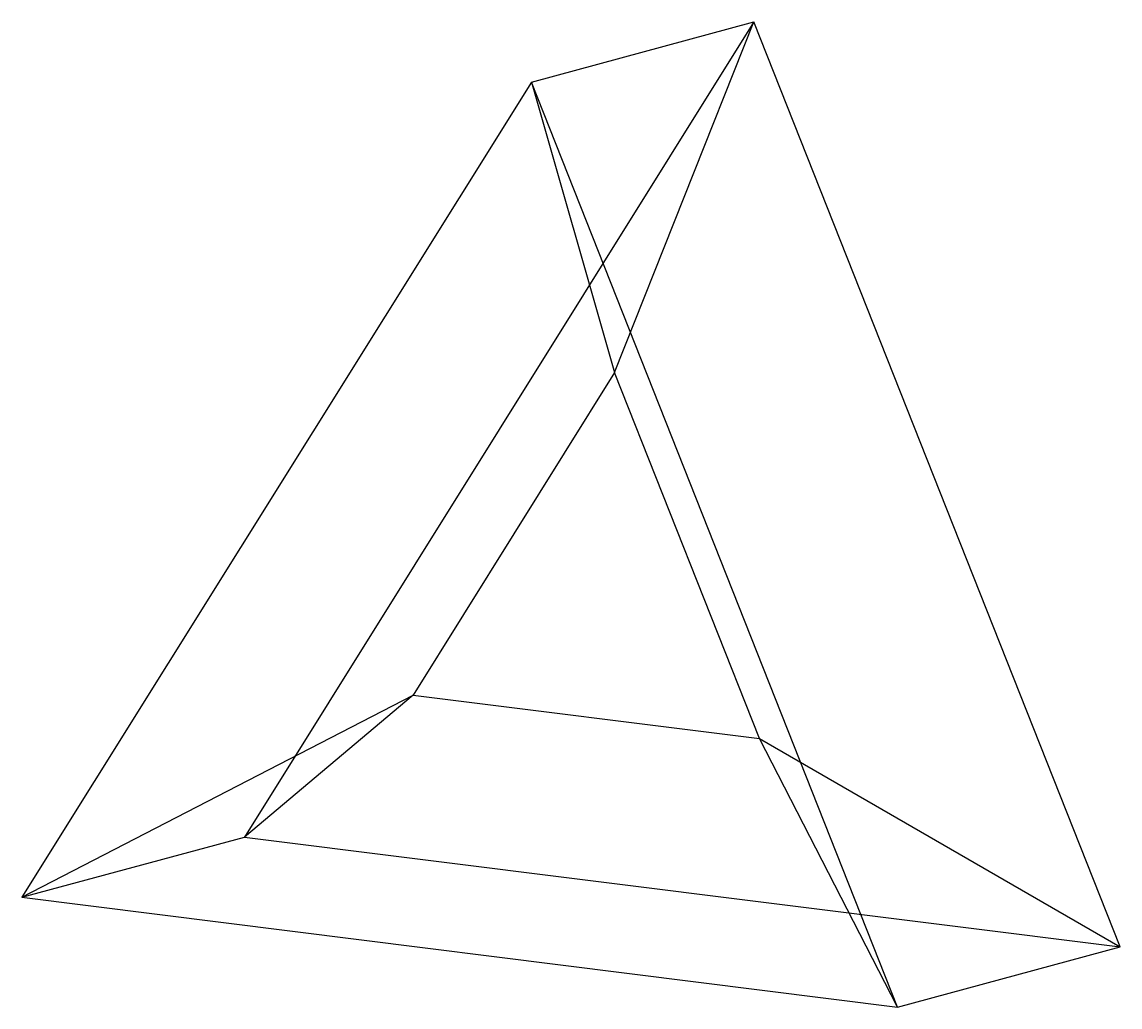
# Model space of a CAD drawing. Header units: millimetres. Extents: x 2583 to 4708, y 1242 to 3149.
import ezdxf

# ---------------------------------------------------------------- set-up
doc = ezdxf.new("R2010")
doc.units = ezdxf.units.MM

msp = doc.modelspace()

# ---------------------------------------------------------------- linework, layer by layer
for p, q in [((3999.7, 3149.2), (3013.7, 1570.8)), ((3568.9, 3032.5), (3999.7, 3149.2)), ((3729.9, 2470.4), (3999.7, 3149.2)), ((4708.3, 1358.4), (3999.7, 3149.2)), ((3568.9, 3032.5), (2582.9, 1454.2)), ((4277.5, 1241.7), (3568.9, 3032.5)), ((3568.9, 3032.5), (3729.9, 2470.4)), ((3729.9, 2470.4), (3339.8, 1845.9)), ((4010.3, 1761.8), (3729.9, 2470.4)), ((2582.9, 1454.2), (3339.8, 1845.9)), ((3339.8, 1845.9), (3013.7, 1570.8)), ((3339.8, 1845.9), (4010.3, 1761.8)), ((4277.5, 1241.7), (4010.3, 1761.8)), ((4010.3, 1761.8), (4708.3, 1358.4)), ((2582.9, 1454.2), (3013.7, 1570.8)), ((3013.7, 1570.8), (4708.3, 1358.4)), ((2582.9, 1454.2), (4277.5, 1241.7)), ((4277.5, 1241.7), (4708.3, 1358.4))]:
    msp.add_line(p, q)

doc.saveas('drawing.dxf')
